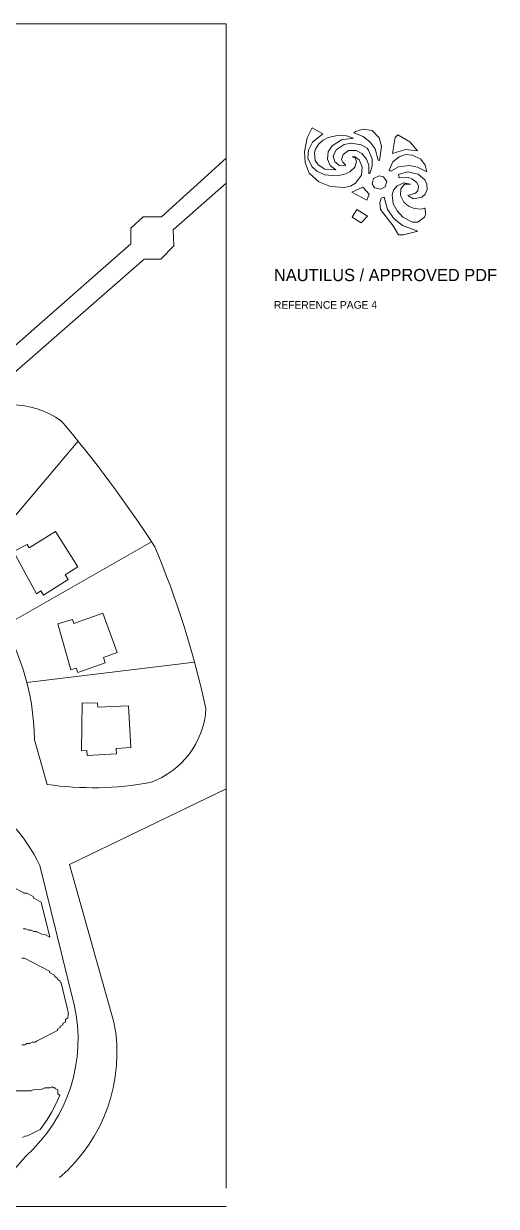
# Model space of a CAD drawing. Header units: inches. Extents: x 36 to 80.3, y 17.3 to 55.9.
# Drawn here: x 64.83 to 80.26, y 17.31 to 55.9 of the extents above; entities that cross this region are included whole.
import ezdxf

# ---------------------------------------------------------------- set-up
doc = ezdxf.new("R2010")
doc.units = ezdxf.units.IN
for name, color, linetype, lineweight in [('01_ORIGINAL_CAD', 7, 'Continuous', 20), ('03_ADDED_AREAS_SAME_COMPOSITION', 7, 'Continuous', 15), ('05_REFERENCE_ICON', 7, 'Continuous', 15), ('06_LABEL', 7, 'Continuous', 15)]:
    doc.layers.add(name, color=color, linetype=linetype, lineweight=lineweight)

msp = doc.modelspace()

# ---------------------------------------------------------------- linework, layer by layer
at = {"layer": '01_ORIGINAL_CAD'}
for p, q in [((36.248, 55.9), (71.442, 55.9)), ((71.442, 55.9), (71.442, 17.906)), ((71.442, 17.312), (36.248, 17.312))]:
    msp.add_line(p, q, dxfattribs=at)
for points in [[(63.257, 44.272), (68.329, 48.719), (68.329, 49.231), (68.73, 49.6), (69.33, 49.6), (71.442, 51.512), (71.442, 50.696), (69.711, 49.177), (69.725, 48.651), (69.304, 48.218), (68.761, 48.218), (63.72, 43.82), (63.817, 43.397)], [(66.604, 42.276), (62.941, 37.945)], [(69.006, 38.995), (64.196, 36.253)], [(70.407, 35.063), (64.93, 34.409)], [(65.18, 32.538), (65.591, 31.078)], [(71.442, 30.938), (66.326, 28.468)], [(66.326, 28.468), (67.775, 23.323)]]:
    msp.add_lwpolyline(points, dxfattribs=at)
for points in [[(60.29, 39.74, -0.089338), (62.813, 42.944, -0.322066), (66.051, 42.944, -0.030946), (69.111, 38.833, -0.044664), (70.78, 33.554, -0.301674), (68.967, 31.144, -0.082145), (65.591, 31.078)], [(60.29, 39.74, -0.300089), (65.18, 32.538)], [(53.65, 30.945, -0.14301), (60.243, 31.63, -0.286424), (65.36, 28.431), (66.481, 23.89, -0.272091), (64.9, 18.954), (63.661, 17.533)]]:
    msp.add_lwpolyline(points, format="xyb", dxfattribs=at)
for points in [[(65.006, 38.799), (65.865, 39.334), (66.595, 38.175), (66.187, 37.918), (66.283, 37.767), (65.474, 37.257), (65.389, 37.391), (65.242, 37.298), (64.498, 38.674), (64.936, 38.911)], [(66.464, 36.332), (67.417, 36.67), (67.882, 35.382), (67.428, 35.218), (67.489, 35.05), (66.59, 34.725), (66.536, 34.875), (66.372, 34.816), (65.94, 36.319), (66.419, 36.457)], [(67.244, 33.6), (68.254, 33.648), (68.327, 32.28), (67.845, 32.255), (67.855, 32.076), (66.9, 32.025), (66.892, 32.184), (66.717, 32.175), (66.739, 33.739), (67.237, 33.732)]]:
    msp.add_lwpolyline(points, close=True, dxfattribs=at)
msp.add_arc((62.535, 22.313), 5.337, 310.4718, 10.9016, dxfattribs=at)
at = {"layer": '03_ADDED_AREAS_SAME_COMPOSITION'}
for points in [[(64.496, 27.711), (64.83, 27.538), (64.833, 27.536), (64.836, 27.535), (64.84, 27.535), (64.927, 27.531), (65.142, 27.419), (65.148, 27.382), (65.149, 27.379), (65.15, 27.376), (65.152, 27.373), (65.154, 27.371), (65.156, 27.368), (65.159, 27.366), (65.161, 27.364), (65.401, 27.239), (65.407, 27.202), (65.408, 27.199), (65.409, 27.196), (65.411, 27.193), (65.413, 27.19), (65.414, 27.189), (65.684, 26.094), (65.523, 26.179), (65.52, 26.18), (65.516, 26.181), (65.513, 26.181), (65.418, 26.188), (65.256, 26.272), (65.253, 26.273), (65.25, 26.274), (65.246, 26.275), (65.158, 26.279), (65.075, 26.319), (65.072, 26.321), (65.068, 26.322), (65.065, 26.322), (64.986, 26.324), (64.903, 26.364), (64.899, 26.366), (64.896, 26.367), (64.892, 26.367), (64.813, 26.369)], [(64.771, 25.414), (64.849, 25.412), (65.668, 24.985), (65.674, 24.949), (65.675, 24.946), (65.676, 24.942), (65.678, 24.94), (65.679, 24.937), (65.682, 24.935), (65.684, 24.933), (65.687, 24.931), (65.839, 24.851), (65.842, 24.82), (65.843, 24.817), (65.844, 24.813), (65.845, 24.81), (65.847, 24.807), (65.849, 24.804), (65.852, 24.802), (65.855, 24.8), (65.926, 24.761), (65.929, 24.73), (65.929, 24.726), (65.93, 24.723), (65.932, 24.72), (65.933, 24.717), (65.936, 24.714), (65.938, 24.712), (65.941, 24.71), (66.013, 24.67), (66.02, 24.633), (66.02, 24.63), (66.022, 24.627), (66.023, 24.624), (66.025, 24.622), (66.027, 24.619), (66.03, 24.617), (66.033, 24.615), (66.052, 24.605), (66.241, 23.838), (66.287, 23.596), (66.287, 23.596), (66.284, 23.594), (66.282, 23.592), (66.28, 23.59), (66.278, 23.587), (66.276, 23.584), (66.275, 23.581), (66.275, 23.578), (66.275, 23.575), (66.274, 23.46), (66.205, 23.421), (66.202, 23.419), (66.199, 23.417), (66.197, 23.415), (66.195, 23.412), (66.194, 23.409), (66.193, 23.406), (66.192, 23.403), (66.192, 23.4), (66.189, 23.325), (66.119, 23.286), (66.116, 23.284), (66.114, 23.282), (66.112, 23.28), (66.11, 23.277), (66.109, 23.275), (66.107, 23.272), (66.107, 23.269), (66.106, 23.266), (66.104, 23.235), (66.033, 23.195), (66.031, 23.194), (66.028, 23.192), (66.026, 23.19), (66.024, 23.187), (66.023, 23.184), (66.022, 23.182), (66.021, 23.179), (66.02, 23.176), (66.018, 23.145), (65.947, 23.105), (65.945, 23.104), (65.942, 23.102), (65.94, 23.099), (65.938, 23.097), (65.937, 23.094), (65.936, 23.091), (65.935, 23.088), (65.935, 23.085), (65.932, 23.055), (65.271, 22.708), (65.204, 22.673), (65.116, 22.669), (65.113, 22.668), (65.109, 22.667), (65.106, 22.666), (65.032, 22.628), (64.944, 22.624), (64.941, 22.623), (64.937, 22.622), (64.934, 22.621), (64.86, 22.583), (64.772, 22.578)], [(63.858, 21.085), (65.064, 21.085), (65.068, 21.086), (65.071, 21.086), (65.074, 21.087), (65.176, 21.13), (65.418, 21.131), (65.422, 21.131), (65.425, 21.132), (65.429, 21.133), (65.52, 21.176), (65.677, 21.176), (65.68, 21.176), (65.683, 21.177), (65.687, 21.178), (65.752, 21.208), (65.81, 21.18), (65.813, 21.179), (65.816, 21.178), (65.82, 21.178), (65.857, 21.176), (65.861, 21.161), (65.862, 21.158), (65.863, 21.155), (65.865, 21.152), (65.867, 21.149), (65.87, 21.147), (65.873, 21.145), (65.938, 21.11), (65.939, 20.995), (65.94, 20.992), (65.94, 20.989), (65.941, 20.986), (65.943, 20.983), (65.945, 20.981), (65.947, 20.978), (65.949, 20.976), (65.952, 20.974), (66.005, 20.943), (65.894, 20.687), (65.747, 20.401), (65.582, 20.125), (65.397, 19.86), (65.369, 19.824), (64.957, 19.608), (64.878, 19.606), (64.875, 19.606), (64.871, 19.605), (64.868, 19.604), (64.785, 19.563)]]:
    msp.add_lwpolyline(points, dxfattribs=at)
at = {"layer": '05_REFERENCE_ICON'}
for points in [[(74.247, 52.5), (74.6, 52.304), (74.258, 52.033), (74.122, 51.769), (74.11, 51.515), (74.234, 51.24), (74.397, 51.091), (74.658, 50.965), (75.028, 50.931), (75.276, 50.977), (75.475, 51.069), (75.636, 51.219), (75.699, 51.405), (75.647, 51.511), (75.551, 51.554), (75.627, 51.568), (75.783, 51.458), (75.882, 51.231), (75.858, 50.952), (75.666, 50.694), (75.494, 50.603), (75.297, 50.557), (74.847, 50.591), (74.466, 50.738), (74.149, 51.019), (74.013, 51.371), (74, 51.719), (74.085, 52.174)], [(75.078, 52.25), (75.367, 52.239), (75.597, 52.161), (75.208, 52.115), (74.897, 51.919), (74.774, 51.713), (74.75, 51.482), (74.837, 51.275), (75.021, 51.126), (74.662, 51.148), (74.444, 51.292), (74.345, 51.44), (74.32, 51.685), (74.357, 51.81), (74.467, 51.981), (74.61, 52.102), (74.77, 52.182)], [(75.914, 52.456), (76.204, 52.41), (76.434, 52.175), (76.508, 51.902), (76.448, 51.434), (76.4, 51.441), (76.301, 51.815), (76.138, 52.034), (75.915, 52.217), (75.611, 52.343), (75.656, 52.387)], [(77.041, 52.274), (77.435, 52.047), (77.69, 51.753), (77.289, 51.798), (76.867, 51.661), (76.952, 52.187)], [(75.521, 52), (75.848, 51.944), (76.045, 51.842), (76.09, 51.777), (76.201, 51.493), (76.202, 51.248), (76.129, 51.013), (76.093, 51.013), (76.093, 51.28), (76.018, 51.475), (75.868, 51.659), (75.681, 51.763), (75.43, 51.762), (75.255, 51.635), (75.205, 51.471), (75.243, 51.377), (75.34, 51.295), (75.32, 51.262), (75.141, 51.274), (74.985, 51.395), (74.935, 51.572), (75.033, 51.788), (75.287, 51.955)], [(77.294, 51.626), (77.522, 51.615), (77.793, 51.479), (77.937, 51.278), (77.986, 51.071), (77.688, 51.218), (77.427, 51.275), (77.068, 51.229), (76.812, 51.084), (76.757, 51.123), (76.88, 51.391), (77.085, 51.558)], [(77.356, 51.069), (77.708, 50.99), (77.926, 50.8), (77.987, 50.664), (78, 50.487), (77.939, 50.339), (77.832, 50.24), (77.555, 50.183), (77.374, 50.293), (77.618, 50.366), (77.693, 50.446), (77.718, 50.598), (77.667, 50.716), (77.504, 50.842), (77.391, 50.877), (77.09, 50.865), (77.061, 50.978)], [(75.898, 50.569), (76.105, 50.333), (76.027, 50.139), (75.541, 50.398)], [(76.434, 50.932), (76.576, 50.898), (76.683, 50.754), (76.634, 50.577), (76.491, 50.501), (76.287, 50.546), (76.205, 50.679), (76.254, 50.844)], [(77.234, 50.705), (77.458, 50.663), (77.264, 50.66), (77.139, 50.509), (77.127, 50.289), (77.239, 50.071), (77.389, 49.944), (77.575, 49.864), (77.811, 49.852), (77.91, 49.884), (77.94, 49.856), (77.952, 49.679), (77.916, 49.588), (77.699, 49.421), (77.52, 49.421), (77.212, 49.592), (77.019, 49.792), (76.895, 50.02), (76.858, 50.31), (76.907, 50.47), (77.025, 50.614)], [(76.6, 50.24), (76.71, 49.833), (76.909, 49.546), (77.193, 49.318), (77.695, 49.126), (77.232, 49.011), (77.07, 49.011), (76.895, 49.304), (76.477, 49.838), (76.452, 50.06), (76.501, 50.208)], [(75.704, 49.839), (76.058, 49.624), (75.844, 49.4), (75.555, 49.587)]]:
    msp.add_lwpolyline(points, close=True, dxfattribs=at)

# ---------------------------------------------------------------- texts
at = {"layer": '06_LABEL'}
for s, height, p in [('NAUTILUS / APPROVED PDF', 0.4, (73, 47.5)), ('REFERENCE PAGE 4', 0.25, (73, 46.6))]:
    msp.add_text(s, height=height, dxfattribs=at).set_placement(p)

doc.saveas('drawing.dxf')
